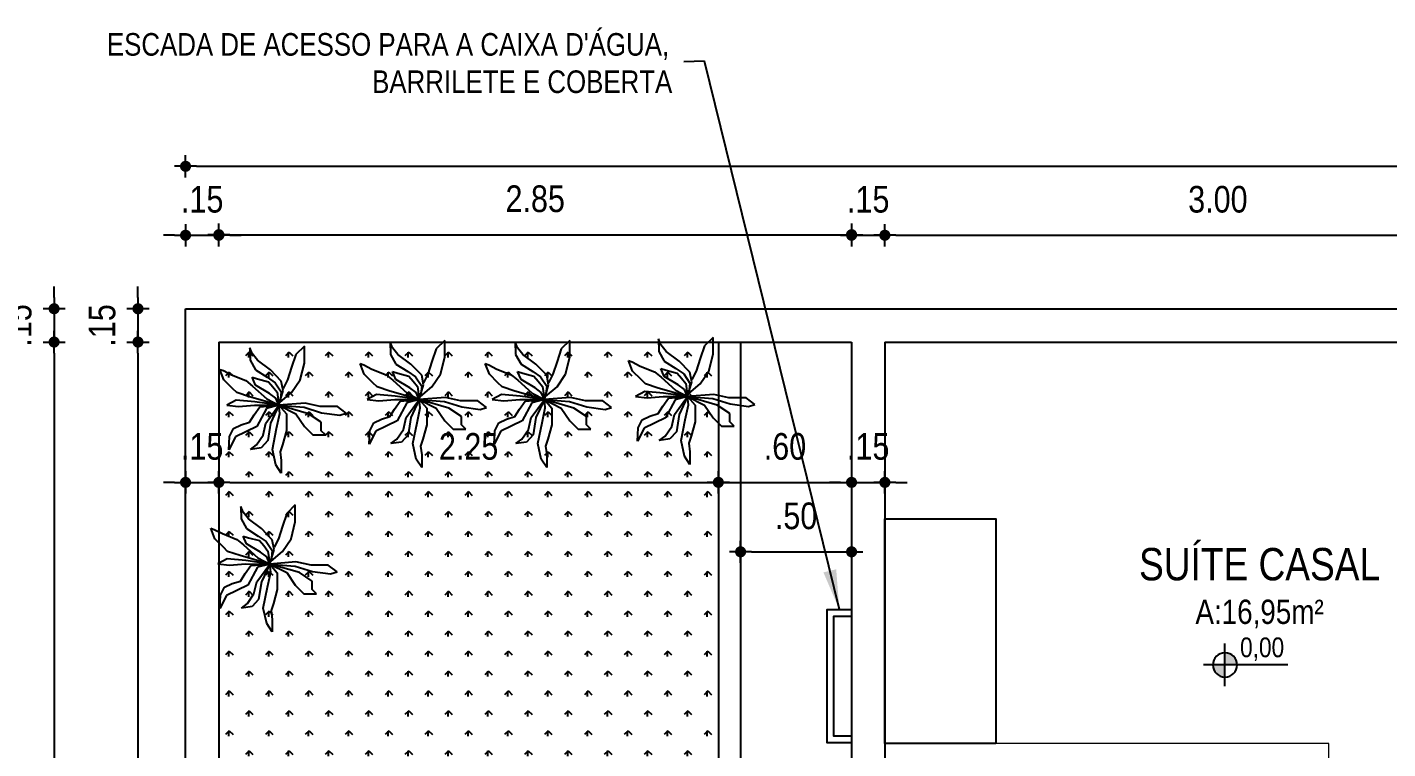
# Model space of a CAD drawing. Header units: millimetres. Extents: x 3955 to 10567, y -112 to 1797.
# Drawn here: x 5260.35 to 5266.48, y 1011.37 to 1014.62 of the extents above; entities that cross this region are included whole.
import ezdxf
from ezdxf.enums import TextEntityAlignment as Align

# ---------------------------------------------------------------- set-up
doc = ezdxf.new("R2010")
doc.units = ezdxf.units.MM
doc.header["$LTSCALE"] = 20
doc.linetypes.add('HIDDEN2', pattern=[0.1875, 0.125, -0.0625])
for name, color, linetype in [('COTA', 7, 'Continuous'), ('DIVERSOS', 1, 'Continuous'), ('E-hatch', 8, 'Continuous'), ('E-txt-g', 3, 'Continuous'), ('LAYER1', 2, 'Continuous'), ('LAYER7', 4, 'Continuous'), ('PAREDE', 5, 'Continuous'), ('URBANIZACAO', 20, 'Continuous')]:
    doc.layers.add(name, color=color, linetype=linetype)
for name, color, linetype, lineweight in [('E-Cta-W', 7, 'Continuous', 20), ('E-Lay-9', 9, 'Continuous', 9), ('E-Txt-W', 7, 'Continuous', 20)]:
    doc.layers.add(name, color=color, linetype=linetype, lineweight=lineweight)
doc.styles.add('F2', font='ARIALN.TTF')
doc.styles.add('REG60', font='romans.shx', dxfattribs={"width": 0.8, "height": 0.15})
doc.styles.add('REG80', font='romans.shx', dxfattribs={"width": 0.8, "height": 0.2})
doc.styles.get("Standard").update_dxf_attribs({"font": 'arial.ttf'})
doc.dimstyles.new('ARQUITETURA', dxfattribs={"dimtxt": 0.11, "dimasz": 0.05, "dimexe": 0.1, "dimexo": 0, "dimgap": 0.1, "dimtad": 1, "dimzin": 5, "dimdsep": 46, "dimtxsty": 'F2', "dimblk": 'COTA', "dimcen": 0, "dimse1": 1, "dimse2": 1, "dimadec": 0, "dimazin": 0, "dimtfac": 2, "dimtix": 1, "dimtmove": 2, "dimatfit": 3, "dimldrblk": 'COTA', "dimfxl": 1, "dimtolj": 1, "dimtzin": 5, "dimarcsym": 0})
doc.dimstyles.get("Standard").update_dxf_attribs({"dimtxt": 0.18, "dimasz": 0.18, "dimexe": 0.18, "dimexo": 0.0625, "dimgap": 0.09, "dimtad": 0, "dimtih": 1, "dimtoh": 1, "dimdec": 4, "dimzin": 0, "dimdsep": 46, "dimtxsty": 'Standard', "dimcen": 0.09, "dimadec": 0, "dimazin": 0, "dimtfac": 1, "dimtdec": 4, "dimtofl": 0, "dimtmove": 0, "dimatfit": 3, "dimfxl": 1, "dimtolj": 1, "dimtzin": 0, "dimarcsym": 0})

# ---------------------------------------------------------------- blocks, each defined once
blk = doc.blocks.new('COTA')
at = {"layer": 'COTA'}
for p, q in [((-1, 0), (1, 0)), ((0, 1), (0, -1))]:
    blk.add_line(p, q, dxfattribs=at)
at = {"layer": 'COTA', "const_width": 0.5}
blk.add_lwpolyline([(-0.25, 0, 1), (0.25, 0, 1)], format="xyb", close=True, dxfattribs=at)
blk = doc.blocks.new('*D228')
at = {"color": 0, "lineweight": -2}
for p, q in [((5261.0158, 1013.6789), (5260.9658, 1013.6789)), ((5261.0658, 1013.6789), (5261.2158, 1013.6789)), ((5261.2658, 1013.6789), (5261.3158, 1013.6789))]:
    blk.add_line(p, q, dxfattribs=at)
at = {"color": 0, "lineweight": -2, "xscale": 0.05, "yscale": 0.05, "zscale": 0.05}
blk.add_blockref('COTA', (5261.0658, 1013.6789), dxfattribs=at)
at = {"color": 0, "lineweight": -2, "xscale": 0.05, "yscale": 0.05, "zscale": 0.05, "rotation": 180}
blk.add_blockref('COTA', (5261.2158, 1013.6789), dxfattribs=at)
at = {"color": 0, "insert": (5261.1408, 1013.8402), "char_height": 0.12, "attachment_point": 5, "style": 'F2'}
blk.add_mtext('\\A1;.15', dxfattribs=at)
blk = doc.blocks.new('*D229')
at = {"color": 0, "lineweight": -2}
blk.add_line((5261.2658, 1013.6814), (5264.0158, 1013.6814), dxfattribs=at)
at = {"color": 0, "lineweight": -2, "xscale": 0.05, "yscale": 0.05, "zscale": 0.05, "rotation": 180}
blk.add_blockref('COTA', (5261.2158, 1013.6814), dxfattribs=at)
at = {"color": 0, "lineweight": -2, "xscale": 0.05, "yscale": 0.05, "zscale": 0.05}
blk.add_blockref('COTA', (5264.0658, 1013.6814), dxfattribs=at)
at = {"color": 0, "insert": (5262.6408, 1013.8426), "char_height": 0.12, "attachment_point": 5, "style": 'F2'}
blk.add_mtext('\\A1;2.85', dxfattribs=at)
blk = doc.blocks.new('*D252')
at = {"color": 0, "lineweight": -2}
for p, q in [((5264.0158, 1013.6789), (5263.9658, 1013.6789)), ((5264.0658, 1013.6789), (5264.2158, 1013.6789)), ((5264.2658, 1013.6789), (5264.3158, 1013.6789))]:
    blk.add_line(p, q, dxfattribs=at)
at = {"color": 0, "lineweight": -2, "xscale": 0.05, "yscale": 0.05, "zscale": 0.05}
blk.add_blockref('COTA', (5264.0658, 1013.6789), dxfattribs=at)
at = {"color": 0, "lineweight": -2, "xscale": 0.05, "yscale": 0.05, "zscale": 0.05, "rotation": 180}
blk.add_blockref('COTA', (5264.2158, 1013.6789), dxfattribs=at)
at = {"color": 0, "insert": (5264.1408, 1013.8402), "char_height": 0.12, "attachment_point": 5, "style": 'F2'}
blk.add_mtext('\\A1;.15', dxfattribs=at)
blk = doc.blocks.new('*D253')
at = {"color": 0, "lineweight": -2}
blk.add_line((5264.2658, 1013.6789), (5267.1658, 1013.6789), dxfattribs=at)
at = {"color": 0, "lineweight": -2, "xscale": 0.05, "yscale": 0.05, "zscale": 0.05, "rotation": 180}
blk.add_blockref('COTA', (5264.2158, 1013.6789), dxfattribs=at)
at = {"color": 0, "lineweight": -2, "xscale": 0.05, "yscale": 0.05, "zscale": 0.05}
blk.add_blockref('COTA', (5267.2158, 1013.6789), dxfattribs=at)
at = {"color": 0, "insert": (5265.7158, 1013.8402), "char_height": 0.12, "attachment_point": 5, "style": 'F2'}
blk.add_mtext('\\A1;3.00', dxfattribs=at)
blk = doc.blocks.new('*D266')
at = {"color": 0, "lineweight": -2}
blk.add_line((5261.1158, 1013.9893), (5286.0158, 1013.9893), dxfattribs=at)
at = {"color": 0, "lineweight": -2, "xscale": 0.05, "yscale": 0.05, "zscale": 0.05, "rotation": 180}
blk.add_blockref('COTA', (5261.0658, 1013.9893), dxfattribs=at)
at = {"color": 0, "lineweight": -2, "xscale": 0.05, "yscale": 0.05, "zscale": 0.05}
blk.add_blockref('COTA', (5286.0658, 1013.9893), dxfattribs=at)
at = {"color": 0, "insert": (5273.5658, 1014.1506), "char_height": 0.12, "attachment_point": 5, "style": 'F2'}
blk.add_mtext('\\A1;25.00', dxfattribs=at)
blk = doc.blocks.new('*D267')
at = {"color": 0, "lineweight": -2}
for p, q in [((5260.8515, 1013.3977), (5260.8515, 1013.4477)), ((5260.8515, 1013.3477), (5260.8515, 1013.1977)), ((5260.8515, 1013.1477), (5260.8515, 1013.0977))]:
    blk.add_line(p, q, dxfattribs=at)
at = {"color": 0, "lineweight": -2, "xscale": 0.05, "yscale": 0.05, "zscale": 0.05}
for p, rotation in [((5260.8515, 1013.3477), 270), ((5260.8515, 1013.1977), 90)]:
    blk.add_blockref('COTA', p, dxfattribs=dict(at, rotation=rotation))
at = {"color": 0, "insert": (5260.6902, 1013.2727), "char_height": 0.12, "attachment_point": 5, "rotation": 90, "style": 'F2'}
blk.add_mtext('\\A1;.15', dxfattribs=at)
blk = doc.blocks.new('*D268')
at = {"color": 0, "lineweight": -2}
blk.add_line((5260.8515, 1013.1477), (5260.8515, 1008.0477), dxfattribs=at)
at = {"color": 0, "lineweight": -2, "xscale": 0.05, "yscale": 0.05, "zscale": 0.05}
for p, rotation in [((5260.8515, 1013.1977), 90), ((5260.8515, 1007.9977), 270)]:
    blk.add_blockref('COTA', p, dxfattribs=dict(at, rotation=rotation))
at = {"color": 0, "insert": (5260.6902, 1010.5977), "char_height": 0.12, "attachment_point": 5, "rotation": 90, "style": 'F2'}
blk.add_mtext('\\A1;5.20', dxfattribs=at)
blk = doc.blocks.new('*D230')
at = {"color": 0, "lineweight": -2}
for p, q in [((5260.4737, 1013.3977), (5260.4737, 1013.4477)), ((5260.4737, 1013.3477), (5260.4737, 1013.1977)), ((5260.4737, 1013.1477), (5260.4737, 1013.0977))]:
    blk.add_line(p, q, dxfattribs=at)
at = {"color": 0, "lineweight": -2, "xscale": 0.05, "yscale": 0.05, "zscale": 0.05}
for p, rotation in [((5260.4737, 1013.3477), 270), ((5260.4737, 1013.1977), 90)]:
    blk.add_blockref('COTA', p, dxfattribs=dict(at, rotation=rotation))
at = {"color": 0, "insert": (5260.3124, 1013.2727), "char_height": 0.12, "attachment_point": 5, "rotation": 90, "style": 'F2'}
blk.add_mtext('\\A1;.15', dxfattribs=at)
blk = doc.blocks.new('*D231')
at = {"color": 0, "lineweight": -2}
blk.add_line((5260.4737, 1013.1477), (5260.4737, 1006.5477), dxfattribs=at)
at = {"color": 0, "lineweight": -2, "xscale": 0.05, "yscale": 0.05, "zscale": 0.05}
for p, rotation in [((5260.4737, 1013.1977), 90), ((5260.4737, 1006.4977), 270)]:
    blk.add_blockref('COTA', p, dxfattribs=dict(at, rotation=rotation))
at = {"color": 0, "insert": (5260.3124, 1009.8477), "char_height": 0.12, "attachment_point": 5, "rotation": 90, "style": 'F2'}
blk.add_mtext('\\A1;6.70', dxfattribs=at)
blk = doc.blocks.new('*D300')
at = {"color": 0, "lineweight": -2}
blk.add_line((5260.1136, 1013.2977), (5260.1136, 999.3977), dxfattribs=at)
at = {"color": 0, "lineweight": -2, "xscale": 0.05, "yscale": 0.05, "zscale": 0.05}
for p, rotation in [((5260.1136, 1013.3477), 90), ((5260.1136, 999.3477), 270)]:
    blk.add_blockref('COTA', p, dxfattribs=dict(at, rotation=rotation))
at = {"color": 0, "insert": (5259.9523, 1006.3477), "char_height": 0.12, "attachment_point": 5, "rotation": 90, "style": 'F2'}
blk.add_mtext('\\A1;14.00', dxfattribs=at)
blk = doc.blocks.new('TXT-AMB75')
at = {"layer": 'E-txt-g', "style": 'REG80', "width": 0.8, "flags": 8}
blk.add_attdef('TXT', text='', height=0.2, dxfattribs=at).set_placement((0.0055, 0.2964), align=Align.CENTER)
at = {"layer": 'E-Txt-W', "style": 'REG60', "width": 0.8, "flags": 8}
blk.add_attdef('TXT', text='', height=0.15, dxfattribs=at).set_placement((0.0055, 0.0271), align=Align.CENTER)
blk = doc.blocks.new('NIVEL')
at = {"layer": 'DIVERSOS'}
h = blk.add_hatch(color=7, dxfattribs=at)
h.paths.add_polyline_path([(0, 0.137, 0.414214), (-0.137, 0), (0, 0)])
h.paths.add_polyline_path([(0, 0), (0, -0.137, 0.414214), (0.137, 0)])
at = {"layer": 'DIVERSOS', "color": 7}
for p, q in [((0, 0.242), (0, -0.242)), ((0.709, 0), (-0.242, 0))]:
    blk.add_line(p, q, dxfattribs=at)
blk.add_circle((0, 0), 0.137, dxfattribs=at)
blk = doc.blocks.new('*D309')
at = {"color": 0, "lineweight": -2}
for p, q in [((5261.0158, 1012.5656), (5260.9658, 1012.5656)), ((5261.0658, 1012.5656), (5261.2158, 1012.5656)), ((5261.2658, 1012.5656), (5261.3158, 1012.5656))]:
    blk.add_line(p, q, dxfattribs=at)
at = {"color": 0, "lineweight": -2, "xscale": 0.05, "yscale": 0.05, "zscale": 0.05}
blk.add_blockref('COTA', (5261.0658, 1012.5656), dxfattribs=at)
at = {"color": 0, "lineweight": -2, "xscale": 0.05, "yscale": 0.05, "zscale": 0.05, "rotation": 180}
blk.add_blockref('COTA', (5261.2158, 1012.5656), dxfattribs=at)
at = {"color": 0, "insert": (5261.1408, 1012.7269), "char_height": 0.12, "attachment_point": 5, "style": 'F2'}
blk.add_mtext('\\A1;.15', dxfattribs=at)
blk = doc.blocks.new('*D310')
at = {"color": 0, "lineweight": -2}
blk.add_line((5261.2658, 1012.5656), (5263.4158, 1012.5656), dxfattribs=at)
at = {"color": 0, "lineweight": -2, "xscale": 0.05, "yscale": 0.05, "zscale": 0.05, "rotation": 180}
blk.add_blockref('COTA', (5261.2158, 1012.5656), dxfattribs=at)
at = {"color": 0, "lineweight": -2, "xscale": 0.05, "yscale": 0.05, "zscale": 0.05}
blk.add_blockref('COTA', (5263.4658, 1012.5656), dxfattribs=at)
at = {"color": 0, "insert": (5262.3408, 1012.7269), "char_height": 0.12, "attachment_point": 5, "style": 'F2'}
blk.add_mtext('\\A1;2.25', dxfattribs=at)
blk = doc.blocks.new('*D311')
at = {"color": 0, "lineweight": -2}
blk.add_line((5263.5158, 1012.5656), (5264.0158, 1012.5656), dxfattribs=at)
at = {"color": 0, "lineweight": -2, "xscale": 0.05, "yscale": 0.05, "zscale": 0.05, "rotation": 180}
blk.add_blockref('COTA', (5263.4658, 1012.5656), dxfattribs=at)
at = {"color": 0, "lineweight": -2, "xscale": 0.05, "yscale": 0.05, "zscale": 0.05}
blk.add_blockref('COTA', (5264.0658, 1012.5656), dxfattribs=at)
at = {"color": 0, "insert": (5263.7658, 1012.7269), "char_height": 0.12, "attachment_point": 5, "style": 'F2'}
blk.add_mtext('\\A1;.60', dxfattribs=at)
blk = doc.blocks.new('*D312')
at = {"color": 0, "lineweight": -2}
for p, q in [((5264.0158, 1012.5656), (5263.9658, 1012.5656)), ((5264.0658, 1012.5656), (5264.2158, 1012.5656)), ((5264.2658, 1012.5656), (5264.3158, 1012.5656))]:
    blk.add_line(p, q, dxfattribs=at)
at = {"color": 0, "lineweight": -2, "xscale": 0.05, "yscale": 0.05, "zscale": 0.05}
blk.add_blockref('COTA', (5264.0658, 1012.5656), dxfattribs=at)
at = {"color": 0, "lineweight": -2, "xscale": 0.05, "yscale": 0.05, "zscale": 0.05, "rotation": 180}
blk.add_blockref('COTA', (5264.2158, 1012.5656), dxfattribs=at)
at = {"color": 0, "insert": (5264.1408, 1012.7269), "char_height": 0.12, "attachment_point": 5, "style": 'F2'}
blk.add_mtext('\\A1;.15', dxfattribs=at)
blk = doc.blocks.new('*D313')
at = {"color": 0, "lineweight": -2}
blk.add_line((5263.6158, 1012.2528), (5264.0158, 1012.2528), dxfattribs=at)
at = {"color": 0, "lineweight": -2, "xscale": 0.05, "yscale": 0.05, "zscale": 0.05, "rotation": 180}
blk.add_blockref('COTA', (5263.5658, 1012.2528), dxfattribs=at)
at = {"color": 0, "lineweight": -2, "xscale": 0.05, "yscale": 0.05, "zscale": 0.05}
blk.add_blockref('COTA', (5264.0658, 1012.2528), dxfattribs=at)
at = {"color": 0, "insert": (5263.8158, 1012.414), "char_height": 0.12, "attachment_point": 5, "style": 'F2'}
blk.add_mtext('\\A1;.50', dxfattribs=at)
blk = doc.blocks.new('vegetação01')
at = {"color": 8}
for p, q in [((-0.0136, 0.3153), (-0.0381, 0.2778)), ((-0.0136, 0.259), (-0.0136, 0.3153)), ((-0.0381, 0.2778), (-0.0539, 0.2083)), ((-0.0189, 0.2195), (-0.0136, 0.259)), ((-0.2204, 0.152), (-0.2502, 0.2102)), ((-0.2502, 0.2102), (-0.2467, 0.1501)), ((-0.1048, 0.2008), (-0.1521, 0.2083)), ((-0.1521, 0.2083), (-0.1258, 0.1877)), ((-0.1258, 0.1877), (-0.096, 0.1444)), ((-0.0749, 0.1689), (-0.1048, 0.2008)), ((-0.0539, 0.2083), (-0.0346, 0.1144)), ((-0.0083, 0.1877), (-0.0189, 0.2195)), ((0.0092, 0.1238), (-0.0083, 0.1877)), ((-0.2467, 0.1501), (-0.2292, 0.1144)), ((-0.124, 0.105), (-0.2204, 0.152)), ((-0.096, 0.1444), (-0.0837, 0.09)), ((-0.0627, 0.09), (-0.0749, 0.1689)), ((0.0092, 0.0487), (0.0092, 0.1238)), ((0.0901, 0.1052), (0.1282, 0.1433)), ((0.1282, 0.1433), (0.1853, 0.1433)), ((0.1853, 0.1433), (0.1663, 0.1242)), ((0.1663, 0.1242), (0.1663, 0.0861)), ((-0.2292, 0.1144), (-0.1941, 0.0975)), ((-0.1941, 0.0975), (-0.1573, 0.0863)), ((-0.1573, 0.0863), (-0.1363, 0.0524)), ((-0.0802, 0.0243), (-0.124, 0.105)), ((-0.0837, 0.09), (-0.0242, 0.0099)), ((-0.0242, 0.0099), (-0.0627, 0.09)), ((-0.0346, 0.1144), (-0.0206, 0.0468)), ((0.052, 0.048), (0.0901, 0.1052)), ((0.1663, 0.0861), (0.1091, 0.048)), ((-0.259, 0.0092), (-0.2064, 0.0149)), ((-0.2169, -0.0132), (-0.259, 0.0092)), ((-0.2064, 0.0149), (-0.1345, 0.0092)), ((-0.0242, 0.0099), (-0.1576, -0.0282)), ((-0.1363, 0.0524), (-0.11, 0.0168)), ((-0.1345, 0.0092), (-0.0242, 0.0099)), ((-0.0242, 0.0099), (-0.1328, -0.0057)), ((-0.11, 0.0168), (-0.0242, 0.0099)), ((-0.0242, 0.0099), (-0.0802, 0.0243)), ((-0.0784, -0.0189), (-0.0242, 0.0099)), ((-0.0242, 0.0099), (-0.0381, -0.0226)), ((-0.0329, -0.0489), (-0.0242, 0.0099)), ((-0.0242, 0.0099), (0.0092, 0.0487)), ((-0.0242, 0.0099), (0.052, 0.048)), ((0.1091, 0.048), (-0.0242, 0.0099)), ((-0.0206, 0.0468), (-0.0242, 0.0099)), ((-0.0242, 0.0099), (0.0898, 0.0186)), ((-0.0242, 0.0099), (-0.0048, -0.0565)), ((0.0933, -0.0001), (-0.0242, 0.0099)), ((0.0898, 0.0186), (0.1669, 0.0431)), ((0.1616, 0.0149), (0.0933, -0.0001)), ((0.2387, 0.0149), (0.1616, 0.0149)), ((0.1669, 0.0431), (0.2493, 0.0543)), ((0.279, 0.0449), (0.2387, 0.0149)), ((0.2493, 0.0543), (0.279, 0.0449)), ((-0.2147, -0.0472), (-0.2338, -0.0663)), ((-0.1328, -0.0057), (-0.2169, -0.0132)), ((-0.1576, -0.0282), (-0.2147, -0.0472)), ((-0.1433, -0.0771), (-0.0784, -0.0189)), ((-0.0662, -0.0433), (-0.1293, -0.0809)), ((-0.0381, -0.0226), (-0.0662, -0.0433)), ((-0.0522, -0.0734), (-0.0329, -0.0489)), ((-0.0416, -0.0921), (-0.0136, -0.0508)), ((-0.0136, -0.0508), (-0.0189, -0.0039)), ((-0.0189, -0.0039), (0.0329, -0.0472)), ((-0.0048, -0.0565), (-0.0136, -0.0996)), ((0.0329, -0.0472), (0.071, -0.1044)), ((-0.2719, -0.1044), (-0.2905, -0.1522)), ((-0.2338, -0.0663), (-0.2719, -0.1044)), ((-0.2379, -0.1278), (-0.1731, -0.1015)), ((-0.1731, -0.1015), (-0.1433, -0.0771)), ((-0.1293, -0.0809), (-0.1451, -0.1165)), ((-0.1451, -0.1165), (-0.1205, -0.109)), ((-0.1293, -0.1503), (-0.0767, -0.1165)), ((-0.1205, -0.109), (-0.0715, -0.0959)), ((-0.0767, -0.1165), (-0.0416, -0.0921)), ((-0.0715, -0.0959), (-0.0522, -0.0734)), ((-0.0136, -0.0996), (-0.0627, -0.1503)), ((0.0139, -0.1044), (-0.0052, -0.0663)), ((0.0329, -0.1615), (0.0139, -0.1044)), ((0.071, -0.1044), (0.0901, -0.1806)), ((-0.2905, -0.1522), (-0.2747, -0.1466)), ((-0.2747, -0.1466), (-0.2379, -0.1278)), ((-0.1538, -0.1935), (-0.1293, -0.1503)), ((-0.0627, -0.1503), (-0.1205, -0.1935)), ((0.052, -0.2187), (0.0329, -0.1615)), ((0.0901, -0.1806), (0.0901, -0.2568)), ((-0.1556, -0.2498), (-0.1538, -0.1935)), ((-0.1451, -0.2235), (-0.1556, -0.2498)), ((-0.1205, -0.1935), (-0.1451, -0.2235)), ((0.0901, -0.2568), (0.052, -0.2187))]:
    blk.add_line(p, q, dxfattribs=at)

msp = doc.modelspace()

# ---------------------------------------------------------------- hatches: boundary and pattern name
at = {"layer": 'E-hatch'}
h = msp.add_hatch(dxfattribs=at)
h.set_pattern_fill('GRASS', color=256, scale=0.005, angle=180, style=0)
h.set_pattern_definition([(270, (0, 0), (0.0898025, -0.0898025), [0.0238125, -0.1557925]), (225, (0, 0), (0.0898025612, -0.0898025612), [0.0238125, -0.1031875]), (315, (0, 0), (0.0898025612, 0.0898025612), [0.0238125, -0.1031875])])
h.paths.add_polyline_path([(5263.4658, 1013.1977), (5261.2158, 1013.1977), (5261.2158, 1006.4977), (5263.4658, 1006.4977), (5263.4658, 1007.2477)])
h.paths.add_polyline_path([(5262.2981, 1009.6809, -1), (5262.1885, 1009.6809, -1)], flags=16)
h.paths.add_polyline_path([(5262.0772, 1009.811), (5262.721, 1009.811), (5262.721, 1010.0081), (5262.0772, 1010.0081)], flags=24)
h.paths.add_polyline_path([(5261.9973, 1010.0106), (5262.8009, 1010.0106), (5262.8009, 1010.2501), (5261.9973, 1010.2501)], flags=24)
h.paths.add_polyline_path([(5261.0117, 1012.6026), (5261.2628, 1012.6026), (5261.2628, 1012.8525), (5261.0117, 1012.8525)], flags=9)
h.paths.add_polyline_path([(5262.1779, 1012.6026), (5262.5055, 1012.6026), (5262.5055, 1012.8525), (5262.1779, 1012.8525)], flags=24)
h.paths.add_polyline_path([(5261.9749, 1009.4475), (5262.9055, 1009.4475), (5262.9055, 1009.5858), (5261.9749, 1009.5858)], flags=24)
h.paths.add_polyline_path([(5262.2846, 1009.6711), (5262.5367, 1009.6711), (5262.5367, 1009.8317), (5262.2846, 1009.8317)], flags=24)

# ---------------------------------------------------------------- linework, layer by layer
at = {"color": 4, "linetype": 'HIDDEN2'}
msp.add_line((5263.5658, 1013.1977), (5263.5658, 1007.3477), dxfattribs=at)
at = {"color": 8}
msp.add_lwpolyline([(5264.7157, 1011.39), (5264.2158, 1011.39), (5264.2158, 1012.4019), (5264.7157, 1012.4019)], close=True, dxfattribs=at)
at = {"color": 7}
msp.add_lwpolyline([(5264.0658, 1011.3924), (5263.9558, 1011.3924), (5263.9558, 1011.9924), (5264.0658, 1011.9924)], dxfattribs=at)
msp.add_lwpolyline([(5264.0658, 1011.4224), (5263.9858, 1011.4224), (5263.9858, 1011.9624), (5264.0658, 1011.9624)], close=True, dxfattribs=at)
at = {"layer": 'E-Lay-9', "color": 8}
msp.add_lwpolyline([(5264.2158, 1011.39), (5264.2158, 1009.791), (5266.2158, 1009.791), (5266.2158, 1011.39)], close=True, dxfattribs=at)
at = {"layer": 'PAREDE', "color": 5, "linetype": 'Continuous'}
for p, q in [((5261.0658, 1013.3477), (5286.0658, 1013.3477)), ((5261.0658, 999.3477), (5261.0658, 1013.3477)), ((5261.2158, 1013.1977), (5264.0658, 1013.1977)), ((5261.2158, 1013.1977), (5261.2158, 1006.4977)), ((5264.0658, 1013.1977), (5264.0658, 1009.8314)), ((5264.2158, 1013.1977), (5268.5658, 1013.1977)), ((5264.2158, 1013.1977), (5268.5658, 1013.1977)), ((5264.2158, 1013.1977), (5264.2158, 1009.8314))]:
    msp.add_line(p, q, dxfattribs=at)
at = {"layer": 'PAREDE', "linetype": 'Continuous'}
for p, q in [((5261.2158, 1013.3477), (5285.9158, 1013.3477)), ((5261.2158, 1013.1977), (5264.0658, 1013.1977))]:
    msp.add_line(p, q, dxfattribs=at)
at = {"layer": 'PAREDE', "color": 8, "linetype": 'Continuous'}
msp.add_line((5263.4658, 1013.1977), (5263.4658, 1007.2477), dxfattribs=at)

# ---------------------------------------------------------------- block references
ref = msp.add_blockref('TXT-AMB75', (5265.8996, 1011.9082), dxfattribs=dict(xscale=0.7290000000000001, yscale=0.7290000000000001, zscale=0.7290000000000001))
ref.add_attrib('TXT', 'SUÍTE CASAL', dxfattribs={"layer": 'E-txt-g', "color": 2, "height": 0.1458, "style": 'F2'}).set_placement((5265.9036, 1012.1243), align=Align.CENTER)
ref.add_attrib('TXT', 'A:16,95m²', dxfattribs={"layer": 'E-Txt-W', "height": 0.10935, "style": 'F2'}).set_placement((5265.9036, 1011.9279), align=Align.CENTER)
at = {"layer": 'LAYER7', "color": 7, "linetype": 'Continuous', "xscale": -0.3985866620477118, "yscale": 0.3985866620477118, "zscale": 0.3985866620477118, "rotation": 180}
msp.add_blockref('NIVEL', (5265.7478, 1011.7434), dxfattribs=at)
at = {"layer": 'URBANIZACAO', "xscale": -1, "rotation": 180}
for p in [(5261.5108, 1012.9226), (5262.143, 1012.9483), (5262.7061, 1012.9483), (5263.3516, 1012.962), (5261.47, 1012.2074)]:
    msp.add_blockref('vegetação01', p, dxfattribs=at)

# ---------------------------------------------------------------- texts
at = {"layer": 'LAYER1', "color": 7, "linetype": 'Continuous', "style": 'F2'}
for s, height, p in [("ESCADA DE ACESSO PARA A CAIXA D'ÁGUA,", 0.101662, (5260.7115, 1014.5895)), ('BARRILETE E COBERTA', 0.101662, (5261.9061, 1014.4213)), ('0,00', 0.08906, (5265.8158, 1011.867))]:
    msp.add_text(s, height=height, dxfattribs=at).set_placement(p, align=Align.TOP_LEFT)

# ---------------------------------------------------------------- dimensions: what is measured, and where the dimension line sits
at = {"color": 4}
for base, p1, p2, picture, middle in [((5286.0658, 1013.9893), (5261.0658, 1013.3477), (5286.0658, 1013.3477), '*D266', (5273.5658, 1014.1506)), ((5261.2158, 1013.6789), (5261.0658, 1013.3477), (5261.2158, 1013.1977), '*D228', (5261.1408, 1013.8402)), ((5264.0658, 1013.6814), (5261.2158, 1013.2001), (5264.0658, 1006.2001), '*D229', (5262.6408, 1013.8426)), ((5264.2158, 1013.6789), (5264.0658, 1013.1977), (5264.2158, 1013.1977), '*D252', (5264.1408, 1013.8402)), ((5267.2158, 1013.6789), (5264.2158, 1013.1977), (5267.2158, 1012.1977), '*D253', (5265.7158, 1013.8402)), ((5263.4658, 1012.5656), (5261.2158, 1012.8338), (5263.4658, 1013.1977), '*D310', (5262.3408, 1012.7269)), ((5264.0658, 1012.5656), (5263.4658, 1013.1977), (5264.0658, 1013.1977), '*D311', (5263.7658, 1012.7269)), ((5264.0658, 1012.2528), (5263.5658, 1013.1977), (5264.0658, 1013.1977), '*D313', (5263.8158, 1012.414)), ((5264.2158, 1012.5656), (5264.0658, 1013.1977), (5264.2158, 1013.1977), '*D312', (5264.1408, 1012.7269)), ((5261.2158, 1012.5656), (5261.0658, 1012.8338), (5261.2158, 1012.8338), '*D309', (5261.1408, 1012.7269))]:
    dim = msp.add_linear_dim(base=base, p1=p1, p2=p2, dimstyle='ARQUITETURA', override={"dimtxt": 0.12, "dimfxl": 0.1, "dimfxlon": 1}, dxfattribs=at)
    dim.commit()
    dim.dimension.update_dxf_attribs({"geometry": picture, "text_midpoint": middle})
for base, p1, p2, angle, picture, middle in [((5260.4737, 1013.1977), (5261.0658, 1013.3477), (5261.2158, 1013.1977), 270, '*D230', (5260.3124, 1013.2727)), ((5260.8515, 1013.1977), (5261.0658, 1013.3477), (5261.2158, 1013.1977), 270, '*D267', (5260.6902, 1013.2727)), ((5260.1136, 999.3477), (5261.0658, 1013.3477), (5261.0658, 999.3477), 90, '*D300', (5259.9523, 1006.3477)), ((5260.4737, 1006.4977), (5261.2158, 1013.1977), (5261.2158, 1006.4977), 270, '*D231', (5260.3124, 1009.8477)), ((5260.8515, 1007.9977), (5261.2158, 1013.1977), (5264.2158, 1007.9977), 270, '*D268', (5260.6902, 1010.5977))]:
    dim = msp.add_linear_dim(base=base, p1=p1, p2=p2, angle=angle, dimstyle='ARQUITETURA', override={"dimtxt": 0.12, "dimfxl": 0.1, "dimfxlon": 1}, dxfattribs=at)
    dim.commit()
    dim.dimension.update_dxf_attribs({"geometry": picture, "text_midpoint": middle})

# ---------------------------------------------------------------- leaders
at = {"layer": 'E-Cta-W', "color": 4}
msp.add_leader([(5264.0108, 1011.9924), (5263.4034, 1014.4625), (5263.3106, 1014.4607)], dimstyle='Standard', dxfattribs=at)

doc.saveas('drawing.dxf')
